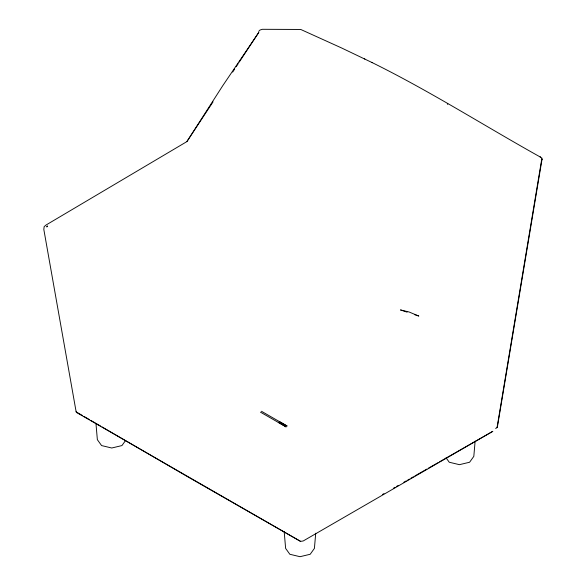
<?xml version="1.0" encoding="UTF-8"?>
<svg xmlns="http://www.w3.org/2000/svg" width="586" height="586" viewBox="0 0 586 586"><rect width="100%" height="100%" fill="white"/><g stroke="black" fill="none" stroke-linecap="round" stroke-linejoin="round"><path stroke-width="0.88" d="M542.006 159.81L541.94 158.088L540.138 156.997L540.673 157.238C484.285 125.785 429.699 90.947 371.729 62.387M315.715 533.223L314.418 548.386L310.199 554.268L300.017 556.7L289.843 554.268L285.624 548.386L284.173 531.443M475.121 441.192L473.818 456.355L469.606 462.237L459.424 464.669L449.242 462.237L446.085 457.827M497.045 427.597L541.801 158.806M497.375 427.04L542.021 159.297M439.595 461.79L492.826 431.318L303.204 540.973L300.552 541.376L76.942 412.727L76.143 411.848L76.356 411.313M76.143 411.848L43.818 229.426L44.155 226.65L46.074 225.002L186.883 141.607L222.651 85.849L258.829 32.347L239.205 62.145M186.883 141.607L213.04 101.876M232.664 72.078L234.678 69.023M236.187 66.731L238.202 63.676M125.624 440.43L121.932 445.572L111.75 448.004L101.576 445.572L97.357 439.69L95.979 423.641M258.653 31.424L260.016 30.033L262.36 29.3L300.743 29.461L341.492 47.92L372.278 62.658M382.387 494.533L383.977 493.624M393.514 488.167L395.096 487.259M396.685 486.351L398.275 485.442M403.842 482.256L406.223 480.894M407.812 479.985L409.402 479.07M410.991 478.161L413.372 476.799M414.961 475.891L426.879 469.071M428.469 468.155L438.006 462.698M407.131 312.155L400.458 309.928L408.999 311.957L418.807 316.052L414.639 314.66M364.294 58.739L364.844 59.01M300.552 541.376L187.806 476.828L102.089 426.952M261.444 411.269L287.14 426.044L279.236 421.488M260.455 412.148L286.151 426.923L278.247 422.36M76.927 412.31L82.436 415.511M84.003 416.426L89.512 419.627M91.079 420.543L100.521 426.037M497.375 426.454A3.098 1.787 0 0 1 495.566 428.388M47.334 226.079L46.763 226.972L47.363 226.05M447.733 104.066L447.338 103.532L447.733 104.066"/></g></svg>
